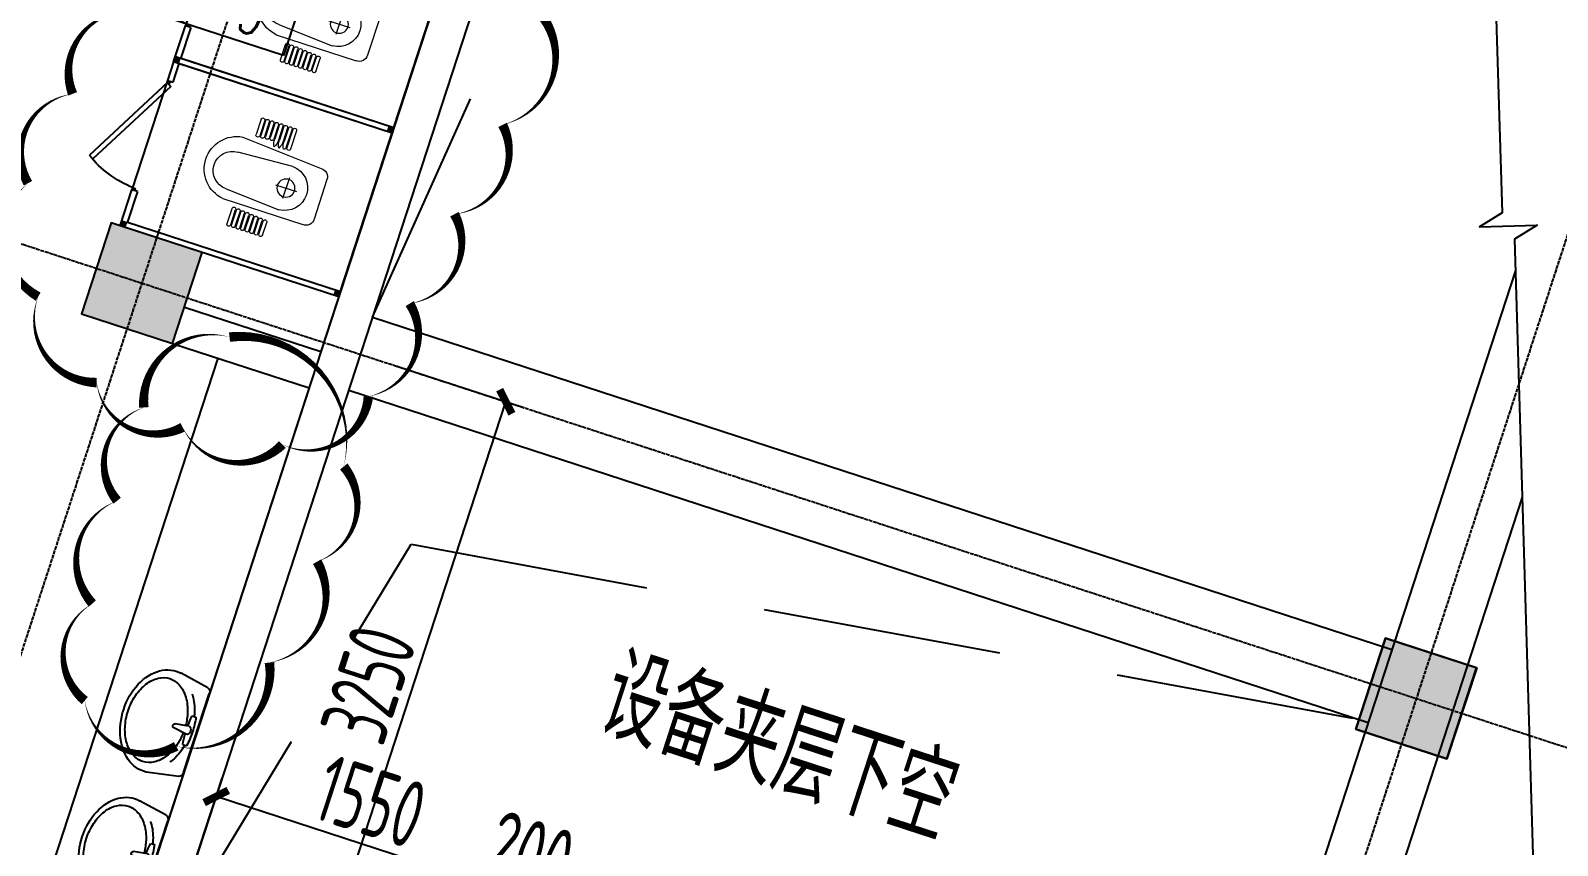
# Model space of a CAD drawing. Header units: millimetres. Extents: x 11639278 to 23698211, y -13072636 to -5537337.
# Drawn here: x 11841909 to 11849883, y -6348106 to -6343850 of the extents above; entities that cross this region are included whole.
import ezdxf
from ezdxf.enums import TextEntityAlignment as Align

# ---------------------------------------------------------------- set-up
doc = ezdxf.new("R2010")
doc.units = ezdxf.units.MM
doc.header["$LTSCALE"] = 10
for name, pattern in [('A2-RD-F1（少）$0$AUDIT_I_130807214254-2', [0]), ('A2-RG-AXIS$0$CENTER', [2, 1.25, -0.25, 0.25, -0.25]), ('A2-RG-AXIS$0$DOTE', [2.4200000000000004, 2, -0.2, 0.02, -0.2]), ('A2-RI-F1$0$HIDDEN', [0.375, 0.25, -0.125])]:
    doc.linetypes.add(name, pattern=pattern)
for name, color, linetype in [('A2-RB-F1$0$A-DIMS-100', 1, 'Continuous'), ('A2-RD-F1（少）$0$A-1-1-X-toilel$0$A-FIXT', 55, 'Continuous'), ('A2-RD-F1（少）$0$B1-WC-FIXT', 55, 'A2-RD-F1（少）$0$AUDIT_I_130807214254-2'), ('A2-RG-AXIS$0$A-GRID', 1, 'A2-RG-AXIS$0$CENTER'), ('A2-RI-F1$0$$1$A-SYMB-NUMB-T', 4, 'Continuous'), ('A2-RI-F1$0$$3$A-SYMB', 4, 'Continuous'), ('A2-RI-F1$0$A-BEAM-PLAN-C', 2, 'Continuous'), ('A2-RI-F1$0$A-SYMB-AREA', 4, 'Continuous'), ('A2-RI-F1$0$A-SYMB-NAME', 4, 'Continuous'), ('A2-RI-F1$0$A-SYMB-VOID', 35, 'Continuous'), ('A2-RI-F1$0$A-WALL', 7, 'Continuous'), ('A2-RI-F1$0$an-flor-strs-trds', 1, 'Continuous'), ('A2-RS-F1$0$A-HATH-GRAY', 8, 'Continuous'), ('A2-RS-F1$0$A-WALL-CONC', 6, 'Continuous'), ('A2-RS-F1$0$PUB_HATCH', 8, 'Continuous')]:
    doc.layers.add(name, color=color, linetype=linetype)
doc.layers.add('A2-RI-F1$0$A-X-AREA', color=6, linetype='Continuous', plot=False)
doc.styles.add('A2-RB-F1$0$XD2008', font='hzs.shx', dxfattribs={"width": 0.7, "bigfont": 'hztxt.shx'})
doc.styles.add('A2-RI-F1$0$$1$ECADI-TXT', font='simplex.shx', dxfattribs={"bigfont": 'hztxt.shx'})
doc.styles.add('A2-RI-F1$0$ECADI', font='hzs.shx', dxfattribs={"width": 0.7, "bigfont": 'hztxt.shx'})
doc.dimstyles.new('A2-RB-F1$0$XD100$0', dxfattribs={"dimscale": 100, "dimtxt": 3.5, "dimasz": 1, "dimexe": 1, "dimexo": 2, "dimgap": 0.5, "dimtad": 1, "dimdec": 0, "dimdsep": 46, "dimtxsty": 'A2-RB-F1$0$XD2008', "dimblk1": 'A2-RB-F1$0$_ArchTick', "dimblk2": 'A2-RB-F1$0$_ArchTick', "dimsah": 1, "dimcen": 2.5, "dimclrt": 4, "dimaunit": 1, "dimadec": 0, "dimazin": 0, "dimtfac": 1, "dimtdec": 0, "dimtix": 1, "dimtmove": 1, "dimatfit": 3, "dimfxl": 0, "dimtolj": 1, "dimtzin": 0, "dimarcsym": 0})

# ---------------------------------------------------------------- blocks, each defined once
blk = doc.blocks.new('A2-RG-AXIS')
at = {"layer": 'A2-RG-AXIS$0$A-GRID', "linetype": 'A2-RG-AXIS$0$DOTE'}
for p, q in [((11852706.95005826, -6313823.953760517), (11839546.10748518, -6354201.152515314)), ((11859362.34334436, -6315993.225575831), (11846201.50084643, -6356370.424100057)), ((11834459.4230147, -6342551.292638551), (11872420.11414498, -6354924.272586755))]:
    blk.add_line(p, q, dxfattribs=at)
blk = doc.blocks.new('A2-RB-F1$0$_ArchTick')
at = {"color": 0, "linetype": 'ByBlock', "const_width": 0.4}
blk.add_lwpolyline([(-0.5, -0.5), (0.5, 0.5)], dxfattribs=at)
blk = doc.blocks.new('*D1427')
at = {"layer": 'A2-RB-F1$0$A-DIMS-100', "color": 0, "lineweight": -2, "transparency": 16777216}
for p, q in [((11843821.22814388, -6345602.697228225), (11844485.81326319, -6345819.313367457)), ((11843383.55317077, -6348878.392990349), (11844390.73621517, -6345788.32377339)), ((11842814.04509947, -6348692.766445186), (11843478.63021878, -6348909.382584417))]:
    blk.add_line(p, q, dxfattribs=at)
at = {"layer": 'Defpoints', "color": 0, "transparency": 16777216}
for p in [(11843631.07404784, -6345540.71804009), (11844390.73621517, -6345788.32377339), (11842623.89100344, -6348630.78725705)]:
    blk.add_point(p, dxfattribs=at)
at = {"layer": 'A2-RB-F1$0$A-DIMS-100', "color": 0, "lineweight": -2, "transparency": 16777216, "xscale": 100, "yscale": 100, "zscale": 100}
for p, rotation in [((11844390.73621517, -6345788.32377339), 71.9470404932013), ((11843383.55317077, -6348878.392990349), 251.9470404932013)]:
    blk.add_blockref('A2-RB-F1$0$_ArchTick', p, dxfattribs=dict(at, rotation=rotation))
at = {"layer": 'A2-RB-F1$0$A-DIMS-100', "color": 4, "transparency": 16777216, "insert": (11843673.22133493, -6347263.631795218), "char_height": 350, "attachment_point": 5, "rotation": 71.9470404932013, "style": 'A2-RB-F1$0$XD2008'}
blk.add_mtext('\\A1;3250', dxfattribs=at)
blk = doc.blocks.new('*D1432')
at = {"layer": 'A2-RB-F1$0$A-DIMS-100', "color": 0, "lineweight": -2, "transparency": 16777216}
for p, q in [((11842685.87019157, -6348440.633161022), (11842909.43242953, -6347754.737192636)), ((11844352.13707972, -6348330.152948694), (11842878.44283546, -6347849.814240653)), ((11844159.56443583, -6348920.971869064), (11844383.12667378, -6348235.075900679))]:
    blk.add_line(p, q, dxfattribs=at)
at = {"layer": 'Defpoints', "color": 0, "transparency": 16777216}
for p in [(11842878.44283546, -6347849.814240653), (11842623.89100344, -6348630.787257056), (11844097.58524769, -6349111.125965098)]:
    blk.add_point(p, dxfattribs=at)
at = {"layer": 'A2-RB-F1$0$A-DIMS-100', "color": 0, "lineweight": -2, "transparency": 16777216, "xscale": 100, "yscale": 100, "zscale": 100}
for p, rotation in [((11842878.44283546, -6347849.814240653), 161.9470404934015), ((11844352.13707972, -6348330.152948694), 341.9470404934015)]:
    blk.add_blockref('A2-RB-F1$0$_ArchTick', p, dxfattribs=dict(at, rotation=rotation))
at = {"layer": 'A2-RB-F1$0$A-DIMS-100', "color": 4, "transparency": 16777216, "insert": (11843685.01654424, -6347876.060236637), "char_height": 350, "attachment_point": 5, "rotation": 341.9470404934015, "style": 'A2-RB-F1$0$XD2008'}
blk.add_mtext('\\A1;1550', dxfattribs=at)
blk = doc.blocks.new('*D1433')
at = {"layer": 'A2-RB-F1$0$A-DIMS-100', "color": 0, "lineweight": -2, "transparency": 16777216}
for p, q in [((11844159.56443583, -6348920.971869064), (11844383.12667378, -6348235.075900691)), ((11844352.13707971, -6348330.152948707), (11844257.06003169, -6348299.16335464)), ((11844349.71853187, -6348982.951057199), (11844573.28076981, -6348297.055088826)), ((11844352.13707971, -6348330.152948707), (11844542.29117575, -6348392.132136842)), ((11844542.29117575, -6348392.132136842), (11844637.36822376, -6348423.121730909))]:
    blk.add_line(p, q, dxfattribs=at)
at = {"layer": 'Defpoints', "color": 0, "transparency": 16777216}
for p in [(11844542.29117575, -6348392.132136842), (11844097.5852477, -6349111.125965098), (11844287.73934373, -6349173.105153233)]:
    blk.add_point(p, dxfattribs=at)
at = {"layer": 'A2-RB-F1$0$A-DIMS-100', "color": 0, "lineweight": -2, "transparency": 16777216, "xscale": 100, "yscale": 100, "zscale": 100}
for p, rotation in [((11844352.13707971, -6348330.152948707), 341.9470404936496), ((11844542.29117575, -6348392.132136842), 161.9470404936497)]:
    blk.add_blockref('A2-RB-F1$0$_ArchTick', p, dxfattribs=dict(at, rotation=rotation))
at = {"layer": 'A2-RB-F1$0$A-DIMS-100', "color": 4, "transparency": 16777216, "insert": (11844516.94071438, -6348147.219184737), "char_height": 350, "attachment_point": 5, "rotation": 341.9470404936497, "style": 'A2-RB-F1$0$XD2008'}
blk.add_mtext('\\A1;200', dxfattribs=at)
blk = doc.blocks.new('A2-RS-F1')
at = {"layer": 'A2-RS-F1$0$A-HATH-GRAY', "ltscale": 3}
h = blk.add_hatch(color=256, dxfattribs=at)
h.paths.add_polyline_path([(11844906.56044131, -6323395.852905449), (11843860.74415023, -6323054.971699168), (11843581.84834276, -6323910.618104999), (11844627.6689347, -6324251.500808042)], flags=17)
h.paths.add_polyline_path([(11860882.5898023, -6343275.370514884), (11862023.51222221, -6343647.251429699), (11861713.61803408, -6344598.016532997), (11860572.69072614, -6344226.134024941)])
h.paths.add_polyline_path([(11865221.17885351, -6329964.444590925), (11866362.10127343, -6330336.325505741), (11866052.2070853, -6331287.090609038), (11864911.27977736, -6330915.208100983)])
h.paths.add_polyline_path([(11863051.86161758, -6336619.977228878), (11864192.7840375, -6336991.858143694), (11863882.88984937, -6337942.623246991), (11862741.96254143, -6337570.740738936)])
edge = h.paths.add_edge_path()
edge.add_arc((11859128.83743993, -6350592.16642234), 550, 0, 360)
edge = h.paths.add_edge_path()
edge.add_arc((11856959.37186344, -6357247.678415939), 449.9999999999999, 0, 360)
edge = h.paths.add_edge_path()
edge.add_arc((11853166.7036085, -6357589.156732996), 449.9999999999999, 0, 360)
edge = h.paths.add_edge_path()
edge.add_arc((11867805.91486336, -6323970.623460723), 449.9999999999999, 0, 360)
h.paths.add_polyline_path([(11846029.99933785, -6316399.528479998), (11847075.84511347, -6316740.419391603), (11846796.94051941, -6317596.107446883), (11845751.09034457, -6317255.215101362)])
h.paths.add_polyline_path([(11843860.72775313, -6323054.921841158), (11844906.57352876, -6323395.812752763), (11844627.6689347, -6324251.500808042), (11843581.81875985, -6323910.608462522)])
h.paths.add_polyline_path([(11855493.2232798, -6327056.795293259), (11855968.60851452, -6327211.743280065), (11855813.66053308, -6327687.128498312), (11855338.275293, -6327532.180527976)])
h.paths.add_polyline_path([(11855338.21658511, -6327532.233471887), (11855813.60104128, -6327687.183847262), (11855968.55141665, -6327211.799391082), (11855493.16696048, -6327056.849015715)])
h.paths.add_polyline_path([(11848985.40852566, -6347022.975376734), (11849460.79376037, -6347177.923363539), (11849305.84577894, -6347653.308581786), (11848830.46053885, -6347498.36061145)])
h.paths.add_polyline_path([(11848830.40183097, -6347498.413555361), (11849305.78628714, -6347653.363930736), (11849460.73666251, -6347177.979474556), (11848985.35220633, -6347023.029099189)])
h.paths.add_polyline_path([(11841691.45616842, -6329710.315202315), (11842737.30194404, -6330051.206113921), (11842458.39734998, -6330906.8941692), (11841412.54717514, -6330566.00182368)])
edge = h.paths.add_edge_path()
edge.add_arc((11835566.99318758, -6350274.793449772), 549.9999999999999, 0, 360)
h.paths.add_polyline_path([(11837073.9534731, -6343876.82250524), (11838119.79927668, -6344217.713331052), (11838398.70995235, -6343362.021309935), (11837352.86414876, -6343021.130484126)])
h.paths.add_polyline_path([(11839243.2587376, -6337221.44012183), (11840289.10454118, -6337562.33094764), (11840568.01521684, -6336706.638926526), (11839522.16941326, -6336365.748100712)])
h.paths.add_polyline_path([(11843581.83347457, -6323910.663720283), (11844627.67927816, -6324251.554546096), (11844906.58995382, -6323395.862524978), (11843860.74415023, -6323054.971699168)])
edge = h.paths.add_edge_path()
edge.add_arc((11839855.8415427, -6353250.403283347), 449.9999999999999, 0, 360)
edge = h.paths.add_edge_path()
edge.add_arc((11857822.77974516, -6320716.701391344), 449.9999999999999, 0, 360)
edge = h.paths.add_edge_path()
edge.add_arc((11856666.24705885, -6324264.857165155), 499.9999999999999, 0, 360)
h.paths.add_polyline_path([(11855338.28447194, -6327532.255599339), (11855813.66892812, -6327687.205974705), (11855968.61930349, -6327211.821518534), (11855493.23484731, -6327056.871143163)])
h.paths.add_polyline_path([(11848830.26628793, -6347498.36937545), (11849305.65074411, -6347653.319750817), (11849460.60111947, -6347177.935294642), (11848985.2166633, -6347022.98491927)])
edge = h.paths.add_edge_path()
edge.add_arc((11848133.05237684, -6350444.060172903), 499.9999999999999, 0, 360)
edge = h.paths.add_edge_path()
edge.add_arc((11846511.2155728, -6355419.854289883), 449.9999999999999, 0, 360)
edge = h.paths.add_edge_path()
edge.add_arc((11865992.17153436, -6360191.697866529), 449.9999999999999, 0, 360)
edge = h.paths.add_edge_path()
edge.add_arc((11868161.44334964, -6353536.304580524), 449.9999999999999, 0, 360)
edge = h.paths.add_edge_path()
edge.add_arc((11870330.71516493, -6346880.911294518), 449.9999999999999, 0, 360)
edge = h.paths.add_edge_path()
edge.add_arc((11872499.98698021, -6340225.518008512), 449.9999999999999, 0, 360)
edge = h.paths.add_edge_path()
edge.add_arc((11874669.2587955, -6333570.124722506), 449.9999999999999, 0, 360)
edge = h.paths.add_edge_path()
edge.add_arc((11876838.53061078, -6326914.7314365), 449.9999999999999, 0, 360)
at = {"layer": 'A2-RS-F1$0$PUB_HATCH'}
blk.add_hatch(color=256, dxfattribs=at).paths.add_polyline_path([(11842650.45321984, -6345484.037258496), (11842805.40120664, -6345008.652023781), (11842330.01597193, -6344853.704036976), (11842175.06798512, -6345329.089271691)])
at = {"layer": 'A2-RS-F1$0$A-WALL-CONC'}
for points in [[(11842650.45321984, -6345484.037258496), (11842805.40120664, -6345008.652023781), (11842330.01597193, -6344853.704036976), (11842175.06798512, -6345329.089271691)], [(11848830.26628793, -6347498.36937545), (11849305.65074411, -6347653.319750817), (11849460.60111947, -6347177.935294642), (11848985.2166633, -6347022.98491927)], [(11848830.40183097, -6347498.413555361), (11849305.78628714, -6347653.363930736), (11849460.73666251, -6347177.979474556), (11848985.35220633, -6347023.029099189)]]:
    blk.add_lwpolyline(points, close=True, dxfattribs=at)
at = {"layer": 'A2-RS-F1$0$A-WALL-CONC', "ltscale": 3}
blk.add_lwpolyline([(11848985.40852566, -6347022.975376734), (11849460.79376037, -6347177.923363539), (11849305.84577894, -6347653.308581786), (11848830.46053885, -6347498.36061145)], close=True, dxfattribs=at)
blk = doc.blocks.new('A2-RI-F1$0$645YRTH')
at = {"layer": 'A2-RI-F1$0$$1$A-SYMB-NUMB-T', "color": 1}
for p, q in [((0, -350.0000000009313), (0, 0)), ((0, 0), (1750.000000150874, 0)), ((1750.000000150874, 0), (1750.000000150874, -350.0000000009313)), ((1750.000000150874, -350.0000000009313), (0, -350.0000000009313))]:
    blk.add_line(p, q, dxfattribs=at)
at = {"layer": 'A2-RI-F1$0$$1$A-SYMB-NUMB-T', "style": 'A2-RI-F1$0$$1$ECADI-TXT', "width": 0.7000000000745058}
blk.add_attdef('CODE', text='', height=250, dxfattribs=at).set_placement((750.0000000745058, -175.0000000009313), align=Align.MIDDLE_CENTER)
blk = doc.blocks.new('A2-RI-F1$0$5erhfh')
at = {"layer": 'A2-RI-F1$0$A-SYMB-AREA', "style": 'A2-RI-F1$0$ECADI', "width": 0.7}
blk.add_attdef('340M2', text='', height=2.5, dxfattribs=at).set_placement((0, 1.25), align=Align.MIDDLE_LEFT)
at = {"layer": 'A2-RI-F1$0$A-SYMB-NAME', "style": 'A2-RI-F1$0$ECADI', "width": 0.7}
blk.add_attdef('CHINESENAME', (-12.29193252821193, 3.0875), '', height=4.5, dxfattribs=at)
blk = doc.blocks.new('A2-RI-F1')
at = {"layer": 'A2-RI-F1$0$A-BEAM-PLAN-C'}
for p, q in [((11849663.33472567, -6345103.467126439), (11848094.90490231, -6349916.191054286)), ((11843694.30540742, -6345347.019687246), (11849018.42441884, -6347082.373175517)), ((11843570.34703115, -6345727.327879312), (11848894.48308502, -6347462.686922435)), ((11849698.43830755, -6346286.685193333), (11848538.26128982, -6349846.686164131))]:
    blk.add_line(p, q, dxfattribs=at)
at = {"layer": 'A2-RI-F1$0$A-SYMB-VOID', "linetype": 'A2-RI-F1$0$HIDDEN', "ltscale": 500}
for points in [[(11843694.30540742, -6345347.019687246), (11846135.5, -6339904), (11849549.21095172, -6340317.592689932)], [(11842623.89100344, -6348630.787257051), (11843896, -6346533), (11848846.9471135, -6347447.192957364)]]:
    blk.add_lwpolyline(points, dxfattribs=at)
at = {"layer": 'A2-RI-F1$0$A-WALL'}
for p, q in [((11847985.11159611, -6332182.394076765), (11842623.89100344, -6348630.787257056)), ((11845625.72605032, -6338775.685114536), (11843425.42253576, -6345526.285411191)), ((11842712.43103805, -6345293.887549777), (11843425.42253576, -6345526.285411192)), ((11842650.4517956, -6345484.041628108), (11843363.44334763, -6345716.439507225)), ((11843363.44334763, -6345716.439507224), (11842201.33615368, -6349281.820881318))]:
    blk.add_line(p, q, dxfattribs=at)
at = {"layer": 'A2-RI-F1$0$A-X-AREA'}
blk.add_lwpolyline([(11839714.6808029, -6346262.471027783), (11840760.52371127, -6346603.361004815), (11840791.51330863, -6346508.283957871), (11840221.05393141, -6346322.344097839), (11842824.18610805, -6338335.846176554), (11844297.92908716, -6338816.200791924), (11844344.41348529, -6338673.585205059), (11844819.79872, -6338828.533191864), (11844912.7675022, -6338543.302047813), (11845625.72605032, -6338775.685114536), (11842201.33615368, -6349281.820881318), (11839063.85721344, -6348259.1849012)], close=True, dxfattribs=at)
at = {"layer": 'A2-RI-F1$0$an-flor-strs-trds'}
blk.add_lwpolyline([(11857710.55477156, -6325774.579112576), (11854689.39471235, -6329629.909477694), (11854740.96428959, -6329758.519658873), (11854505.04672715, -6329573.20127411), (11854556.6163044, -6329701.811455285), (11852027.84446617, -6332921.037053552), (11850778.53996485, -6336753.876091298), (11850871.04105681, -6336857.04366366), (11850585.91933625, -6336763.739834873), (11850678.4204282, -6336866.907407232), (11849463.94411305, -6340578.154641815), (11849594.20689804, -6344802.154490362), (11849476.39947355, -6344875.102490574), (11849776.25692115, -6344865.855268123), (11849658.44949666, -6344938.803268339), (11849804.17427148, -6349850.672004204)], dxfattribs=at)
at = {"layer": 'Defpoints'}
for points in [[(11842416.12163387, -6343749.949083751, 0, 50, 0.52056705), (11842128.70469579, -6344180.804258783, 0, 50, 0.52056705), (11842128.70469579, -6344180.804258782, 0, 50, 0.52056705), (11841895.16323857, -6344647.566824783, 0, 50, 0.52056705), (11841895.16323857, -6344647.566824783, 0, 50, 0.52056705), (11841949.06303147, -6345239.994086977, 0, 50, 0.52056705), (11841949.06303147, -6345239.994086977, 0, 50, 0.52056705), (11842254.44656719, -6345688.791785311, 0, 50, 0.52056705), (11842254.44656719, -6345688.791785311, 0, 50, 0.52056705), (11842703.53857195, -6345922.178654402, 0, 50, 0.52056705), (11842703.53857195, -6345922.178654402, 0, 50, 0.52056705), (11843224.49696725, -6346011.935959633, 0, 50, 0.52056705), (11843224.49696725, -6346011.935959633, 0, 50, 0.52056705), (11843673.588972, -6345760.606567242, 0, 50, 0.52056705), (11843673.588972, -6345760.606567242, 0, 50, 0.52056705), (11843889.13951955, -6345275.890305761, 0, 50, 0.52056705), (11843889.13951955, -6345275.890305761, 0, 50, 0.52056705), (11844122.68097677, -6344809.138911943, 0, 50, 0.52056705), (11844122.68097677, -6344809.138911943, 0, 50, 0.52056705), (11844374.16471958, -6344342.376345946, 0, 50, 0.52056705), (11844374.16471958, -6344342.376345946, 0, 50, 0.52056705), (11844589.73957916, -6343785.856474716, 0, 50, 0.52056705)], [(11842948.06907129, -6345450.623222589, 0, 50, 0.52056705), (11842500.46010098, -6345818.422605897, 0, 50, 0.52056705), (11842500.46010098, -6345818.422605897, 0, 50, 0.52056705), (11842361.20073528, -6346305.49619765, 0, 50, 0.52056705), (11842361.20073528, -6346305.49619765, 0, 50, 0.52056705), (11842231.90930602, -6346842.274824375, 0, 50, 0.52056705), (11842231.90930602, -6346842.274824375, 0, 50, 0.52056705), (11842192.11049637, -6347349.223726807, 0, 50, 0.52056705), (11842192.11049637, -6347349.223726807, 0, 50, 0.52056705), (11842669.55033989, -6347587.794488061, 0, 50, 0.52056705), (11842669.55033989, -6347587.794488061, 0, 50, 0.52056705), (11843156.93380781, -6347150.42593128, 0, 50, 0.52056705), (11843156.93380781, -6347150.42593128, 0, 50, 0.52056705), (11843405.621666, -6346623.590545986, 0, 50, 0.52056705), (11843405.621666, -6346623.590545986, 0, 50, 0.52056705), (11843544.85671967, -6346126.573712803, 0, 50, 0.52056705), (11843544.85671967, -6346126.573712803, 0, 50, 0.52056705), (11842948.06907129, -6345450.62322259, 0, 0, 0)]]:
    blk.add_lwpolyline(points, format="xyseb", dxfattribs=at)
blk.add_blockref('A2-RS-F1', (0, 0))
ref = blk.add_blockref('A2-RI-F1$0$5erhfh', (11845926.34824826, -6348187.267564551), dxfattribs=dict(xscale=100.0000000002661, yscale=100.0000000002661, zscale=100.0000000002661, rotation=341.9467459264774))
ref.add_attrib('CHINESENAME', '设备夹层下空', (11844853.35142838, -6347512.789662882), dxfattribs={"layer": 'A2-RI-F1$0$A-SYMB-NAME', "height": 449.9999999999999, "rotation": 341.9467459342023, "style": 'A2-RI-F1$0$ECADI', "width": 0.7})
at = {"layer": 'A2-RI-F1$0$$3$A-SYMB'}
ref = blk.add_blockref('A2-RI-F1$0$645YRTH', (11841674.55724129, -6343105.787171029), dxfattribs=dict(at, rotation=341.947042487773))
ref.add_attrib('CODE', 'A2-W-1F-9', dxfattribs={"layer": 'A2-RI-F1$0$$1$A-SYMB-NUMB-T', "height": 250, "rotation": 341.947042487784, "style": 'A2-RI-F1$0$$1$ECADI-TXT', "width": 0.7000000000745058}).set_placement((11842440.55797186, -6343539.520123063), align=Align.MIDDLE_CENTER)
blk = doc.blocks.new('A2-RD-F1（少）$0$A-1-1-X-toilel$0$A-1-10-01~10(B1~wd)$0$A$C39426295')
at = {"layer": 'A2-RD-F1（少）$0$A-1-1-X-toilel$0$A-FIXT'}
for p, q in [((488.4945671274327, 400.0000529871322, 4500.000000000013), (56.45459204772487, 400.0000529875979, 4500.000000000013)), ((29.20711274910718, 382.704184812028, 4500.000000000013), (-0.0002133985981345177, 227.0413712291047, 4500.000000000013)), ((193.7037553070113, 350.8004648503847, 4500.000000000013), (193.7037553065456, 371.4418433317915, 4500.000000000013)), ((250.4745795852505, 351.0705280229449, 4500.000000000013), (261.4745795880444, 278.7513892683201, 4500.000000000013)), ((294.4745795899071, 351.0705280234106, 4500.000000000013), (283.4745795875788, 278.752488065511, 4500.000000000013)), ((351.2454038686119, 350.8004648503847, 4500.000000000013), (351.2454038686119, 371.4418433317915, 4500.000000000013)), ((515.7420464260504, 382.7041848115623, 4500.000000000013), (544.9493725742213, 227.0413712291047, 4500.000000000013))]:
    blk.add_line(p, q, dxfattribs=at)
at = {"layer": 'A2-RD-F1（少）$0$A-1-1-X-toilel$0$A-FIXT', "extrusion": (0, 0, -1)}
for centre, major_axis, ratio, start_param, end_param in [((56.45459204819053, 380.0000529875979, 4500.000000000013), (27.5000000003047, 1.584532990945647e-09), 0.7272727272676434, 3.277214619003459, 4.712388980421111), ((488.4945671274327, 380.0000529880635, 4500.000000000013), (27.49999999983112, -9.000444486873224e-10), 0.7272727272633275, 4.712388980357173, 6.147563341816026), ((266.9761914419942, 182.2340579549782, 4500.000000000013), (257.5018427586477, 1.059552544652701e-08), 0.7272727272655477, 3.959184585758328, 4.341951489243402), ((266.9761914415285, 168.4618620253168, 4500.000000000013), (227.2056963425946, 5.106563347226626e-09), 0.7272727272689086, 3.959184585738446, 4.341951489228707), ((272.4745795875788, 171.9375282814726, 4500.000000000013), (272.6897837204385, 2.710022065991253e-07), 0.7272727266518706, 4.341951490301822, 4.41934678502359), ((272.4745795871131, 158.1653323513456, 4500.000000000013), (242.3936370587419, 1.138244318809454e-08), 0.7272727272346979, 4.341951489264275, 4.62959352509805), ((272.4745795875788, 125.2272484749556, 4500.000000000013), (347.588270444544, -1.520704597525568e-08), 0.7272727273516814, 4.483781897982597, 4.712388980352602), ((272.4745795875788, 597.015059708152, 4500.000000000013), (347.5882704766664, 3.861576071816048e-09), 0.7272727272842059, 1.631073783587, 1.799403409150896), ((272.4745795880444, 351.0705280234106, 4500.000000000013), (22.0000000002289, 1.237908303654669e-09), 0.7272727272555041, 3.141592653655882, 6.283185307245675), ((272.4745795875788, 125.2272484749556, 4500.000000000013), (347.5882704811407, 2.605508531233118e-09), 0.7272727272751085, -1.570796326789714, -1.342189244443152), ((272.4745795871131, 158.1653323513456, 4500.000000000013), (242.3936370285943, 1.074678955656512e-08), 0.7272727273219654, -1.48800099320408, -1.200358835557764), ((272.4745795875788, 597.015059708152, 4500.000000000013), (347.5882705534718, 3.145316282543536e-08), 0.7272727271261427, 1.342189244563349, 1.510518921195238), ((272.4745795875788, 171.9375282814726, 4500.000000000013), (272.6897833661853, 1.018285577360206e-07), 0.7272727274882769, -1.277754130047479, -1.200358835214891), ((277.972967733629, 168.4618620253168, 4500.000000000013), (227.2056963307689, 1.91302768773282e-08), 0.727272727292126, -1.200358835539811, -0.8175919320213831), ((277.972967733629, 182.2340579554439, 4500.000000000013), (257.5018427565484, -7.182811691572795e-09), 0.7272727272685225, -1.200358835643395, -0.8175919321537164), ((258.4837090726942, 175.0492683039047, 4500.000000000013), (214.7894211496992, -3.381451608253515e-09), 0.7272727272691979, 3.557590480720236, 3.959184585697382), ((414.31564251706, 151.6791826151311, 4500.000000000013), (396.8197631844494, 2.028874503601595e-06), 0.7272727281736645, 3.737676922867439, 3.759410018160616), ((272.4745795875788, 278.7519386671484, 4500.000000000013), (10.99999999996655, -6.210604946968998e-10), 0.7272727272688218, -6.870165156036556e-05, 3.141523951938233), ((286.4654501024634, 175.0492683039047, 4500.000000000013), (214.7894211508623, -1.719594871603682e-09), 0.7272727272722466, -0.8175919321304026, -0.4159978271614542), ((130.6335166580975, 151.6791826151311, 4500.000000000013), (396.8197625484763, 7.99068900773132e-07), 0.7272727269232031, -0.6178173571333467, -0.5960842617328364), ((272.4745795880444, 200.0000529875979, 4500.000000000013), (275.000000000025, 7.622097397686627e-11), 0.7272727272727985, -0.1356219653307993, 3.277214618921208), ((245.294118267484, 179.2870192779228, 4500.000000000013), (200.3700537005009, 3.141432402640573e-10), 0.7272727272759633, 3.141592653592641, 3.557590480739181), ((245.294118267484, 179.2870192779228, 4500.000000000013), (200.3700537005009, 3.133877259519672e-09), 0.7272727272514968, 2.725594826449745, 3.141592653611991), ((299.6550409081392, 179.2870192774571, 4500.000000000013), (200.3700537004522, -2.757677291603445e-09), 0.7272727272886609, -0.4159978271614841, -2.140865262845182e-11), ((299.6550409081392, 179.2870192774571, 4500.000000000013), (200.3700537004523, 8.934533734277985e-10), 0.7272727272713133, 3.646194457473939e-12, 0.41599782715666), ((258.4837090726942, 183.5247702514753, 4500.000000000013), (214.7894211501557, -5.44413679121953e-10), 0.7272727272766517, 2.324000721469409, 2.725594826440325), ((286.4654501024634, 183.5247702514753, 4500.000000000013), (214.7894211506791, 3.225448354268744e-09), 0.7272727272797168, 0.415997827167915, 0.8175919321339258), ((266.9761914419942, 190.1121765300632, 4500.000000000013), (227.205696344469, -6.984352165769727e-09), 0.7272727272626863, 1.941233817942973, 2.324000721431076), ((272.4745795875788, 200.4087062040344, 4500.000000000013), (242.3936370481608, -2.121203518993618e-09), 0.7272727272653102, 1.570796326787364, 1.941233817959805), ((272.4745795875788, 200.4087062040344, 4500.000000000013), (242.3936370516785, 5.162117417089571e-09), 0.7272727272547561, 1.200358835642452, 1.570796326809217), ((277.9729677331634, 190.1121765300632, 4500.000000000013), (227.2056963376007, -8.168339581492439e-09), 0.7272727272747516, 0.8175919320827592, 1.200358835585929)]:
    blk.add_ellipse(centre, major_axis=major_axis, ratio=ratio, start_param=start_param, end_param=end_param, dxfattribs=at)
blk = doc.blocks.new('A2-RD-F1（少）$0$BI-W-db')
at = {"layer": 'A2-RD-F1（少）$0$A-1-1-X-toilel$0$A-FIXT'}
for points in [[(-10400.00001796149, 6725.988182331901), (-10370.00001797639, 6725.98731939448), (-10399.9991550222, 6755.988182321656), (-10369.99915503711, 6755.987319380976)], [(-9230.000019725412, 6725.99681197945), (-9200.00001973845, 6725.99594904203), (-9229.999156789854, 6755.996811969671), (-9199.999156802893, 6755.99594902806)], [(-10400.00085850805, 5825.999999993946), (-10370.0008585155, 5825.99913705606), (-10399.99999556318, 5855.999999982771), (-10369.99999557994, 5855.99913704209)], [(-9230.000860266387, 5826.008629641961), (-9200.000860283151, 5826.007766703144), (-9229.999997327104, 5856.008629629388), (-9199.999997342005, 5856.007766690571)]]:
    blk.add_trace(points, dxfattribs=at)
at = {"layer": 'A2-RD-F1（少）$0$B1-WC-FIXT'}
for p, q in [((-10400.00001979247, 6725.988182331435), (-9225.400019662455, 6725.996811722871)), ((-10399.99999998324, 5851.400000000373), (-10399.99913821928, 6755.899999986403)), ((-9199.999159311876, 6755.908629373182), (-10399.99915943667, 6755.899999985471)), ((-10399.99915943667, 6755.899999985471), (-10399.9991594404, 6730.499999990221)), ((-9230.000730477273, 6623.509851889685), (-9230.00073047541, 6725.996777923312)), ((-9199.999999841675, 6725.996998328716), (-9199.999999852851, 6623.509851883166)), ((-9199.999159311876, 6755.908629373182), (-9199.999159306288, 6730.508629377466)), ((-9199.999999852851, 6623.509851883166), (-9230.000730477273, 6623.509851889685)), ((-9202.589123150334, 6612.582184486091), (-9225.322226349264, 6599.457221242599)), ((-9225.322226349264, 6599.457221242599), (-8955.322982478887, 6112.581195951905)), ((-9202.589123150334, 6612.582184486091), (-8932.589879283682, 6125.706159193534)), ((-9230.000730486587, 6023.509851882234), (-9230.000730480999, 5851.408761727158)), ((-9230.000730486587, 6023.509851882234), (-9199.999999856576, 6023.509851884563)), ((-9199.999999852851, 5826.008629388642), (-9199.999999856576, 6023.509851884563)), ((-10399.99999998324, 5851.400000000373), (-10399.99999998324, 5825.999999992549)), ((-10399.99999998324, 5825.999999992549), (-10399.99999998324, 5851.400000000373)), ((-10399.99999998324, 5825.999999992549), (-9199.999999852851, 5826.008629388642)), ((-9225.399867534637, 5856.008629365359), (-10399.99986766651, 5855.999999979511))]:
    blk.add_line(p, q, dxfattribs=at)
at = {"layer": 'A2-RD-F1（少）$0$B1-WC-FIXT', "color": 3}
blk.add_line((-9199.999999854714, 6623.509851883166), (-9199.999999849126, 6023.509851885028), dxfattribs=at)
at = {"layer": 'A2-RD-F1（少）$0$B1-WC-FIXT', "lineweight": 13}
for p, q in [((-9911.908578241244, 6592.418006547727), (-9911.908578241244, 6592.418006547727)), ((-9901.908578241244, 6582.418006552383), (-9901.909418780357, 6482.012385365088)), ((-9896.908578239381, 6582.418006549589), (-9896.909418776631, 6480.070637788158)), ((-9886.908578241244, 6592.418006549589), (-9886.908578241244, 6592.418006549589)), ((-9876.908578239381, 6582.418006550986), (-9876.908578241244, 6509.970637780149)), ((-9871.908578239381, 6582.418006553315), (-9871.908578237519, 6508.02889020415)), ((-9861.908578241244, 6592.418006550986), (-9861.908578241244, 6592.418006550986)), ((-9851.908578241244, 6582.418006550055), (-9851.908578241244, 6508.028890205082)), ((-9846.908578241244, 6582.418006550521), (-9846.908578239381, 6506.087142629083)), ((-9836.908578241244, 6592.418006552849), (-9836.908578241244, 6592.418006552849)), ((-9826.908578237519, 6582.418006550055), (-9826.908578239381, 6506.087142629083)), ((-9821.908578239381, 6582.418006551918), (-9821.908578243107, 6504.145395061001)), ((-9811.908578241244, 6592.418006551452), (-9811.908578241244, 6592.418006551452)), ((-9801.90857824497, 6582.418006550521), (-9801.908578241244, 6504.145395061001)), ((-9796.908578241244, 6582.418006552849), (-9796.908578239381, 6502.203647487797)), ((-9786.908578239381, 6592.418006552849), (-9786.908578239381, 6592.418006552849)), ((-9776.908578241244, 6582.418006552383), (-9776.908578241244, 6502.203647484537)), ((-9771.908578241244, 6582.418006551918), (-9771.908578241244, 6500.261899916455)), ((-9761.908578237519, 6592.418006555643), (-9761.908578237519, 6592.418006555643)), ((-9751.908578243107, 6582.418006551918), (-9751.908578243107, 6500.261899917852)), ((-9746.908578237519, 6582.418006553315), (-9746.908578239381, 6498.320152341854)), ((-9736.908578235656, 6592.418006552383), (-9736.908578235656, 6592.418006552383)), ((-9726.908578239381, 6582.418006550521), (-9726.908578239381, 6498.320152339991)), ((-9665.611415065825, 6464.537273981143), (-10104.53765258938, 6434.637273991946)), ((-9911.909418776631, 6472.012385361362), (-9911.909418776631, 6472.012385361362)), ((-9886.909418778494, 6472.012385357637), (-9886.909418778494, 6472.012385357637)), ((-9886.909418776631, 6470.070637792349), (-9886.909418776631, 6470.070637792349)), ((-9861.909418776631, 6472.012385361828), (-9861.909418776631, 6472.012385361828)), ((-9861.90941878222, 6468.128890214488), (-9861.90941878222, 6468.128890214488)), ((-9836.909418776631, 6466.187142647337), (-9836.909418776631, 6466.187142647337)), ((-9811.908578243107, 6494.145395059139), (-9811.908578243107, 6494.145395059139)), ((-9786.908578237519, 6492.203647487797), (-9786.908578237519, 6492.203647487797)), ((-9761.908578239381, 6490.261899912264), (-9761.908578239381, 6490.261899912264)), ((-9736.908578239381, 6488.32015233906), (-9736.908578239381, 6488.32015233906)), ((-10151.95577757247, 6389.198442511726), (-10151.95577756688, 6172.261645219289)), ((-9961.955777592957, 6399.381330200471), (-9665.612255590037, 6380.730043864809)), ((-9961.95577756688, 6337.861126138829), (-9961.955777568743, 6223.598961588461)), ((-9904.824695298448, 6280.730043866206), (-10019.08685984462, 6280.730043864343)), ((-9665.612255612388, 6180.730043863412), (-9961.955777598545, 6162.078757529613)), ((-9665.612255576998, 6126.82281374), (-10104.53765258007, 6126.822813740466)), ((-9921.909418772906, 6008.986105390824), (-9921.909418776631, 6079.491726591252)), ((-9921.909418772906, 6008.986105390824), (-9921.909418776631, 6079.491726591252)), ((-9911.909418776631, 6089.491726591252), (-9911.909418776631, 6089.491726591252)), ((-9911.909418776631, 6089.491726591252), (-9911.909418776631, 6089.491726591252)), ((-9901.909418776631, 6008.986105388962), (-9901.909418780357, 6079.491726595908)), ((-9901.909418776631, 6008.986105388962), (-9901.909418780357, 6079.491726595908)), ((-9896.909418776631, 6008.986105391756), (-9896.90941878222, 6081.433474162128)), ((-9896.909418776631, 6008.986105391756), (-9896.90941878222, 6081.433474162128)), ((-9886.909418776631, 6091.43347416399), (-9886.909418776631, 6091.43347416399)), ((-9886.909418776631, 6091.43347416399), (-9886.909418776631, 6091.43347416399)), ((-9886.909418774769, 6089.491726592649), (-9886.909418774769, 6089.491726592649)), ((-9886.909418774769, 6089.491726592649), (-9886.909418774769, 6089.491726592649)), ((-9876.90941878222, 6008.986105389893), (-9876.90941878222, 6081.433474165853)), ((-9876.90941878222, 6008.986105389893), (-9876.90941878222, 6081.433474165853)), ((-9871.909418776631, 6008.986105392221), (-9871.909418780357, 6083.375221736263)), ((-9871.909418776631, 6008.986105392221), (-9871.909418780357, 6083.375221736263)), ((-9861.909418784082, 6093.375221737195), (-9861.909418784082, 6093.375221737195)), ((-9861.909418784082, 6093.375221737195), (-9861.909418784082, 6093.375221737195)), ((-9861.909418780357, 6089.491726591252), (-9861.909418780357, 6089.491726591252)), ((-9861.909418780357, 6089.491726591252), (-9861.909418780357, 6089.491726591252)), ((-9851.909418778494, 6008.98610539455), (-9851.909418778494, 6083.375221737195)), ((-9851.909418778494, 6008.98610539455), (-9851.909418778494, 6083.375221737195)), ((-9846.909418772906, 6008.986105392687), (-9846.909418778494, 6085.316969311796)), ((-9846.909418772906, 6008.986105392687), (-9846.909418778494, 6085.316969311796)), ((-9836.909418780357, 6095.316969309933), (-9836.909418780357, 6095.316969309933)), ((-9836.909418780357, 6095.316969309933), (-9836.909418780357, 6095.316969309933)), ((-9826.909418778494, 6008.986105391756), (-9826.909418776631, 6085.316969312727)), ((-9826.909418778494, 6008.986105391756), (-9826.909418776631, 6085.316969312727)), ((-9821.909418780357, 6008.986105393153), (-9821.909418776631, 6087.258716881741)), ((-9821.909418780357, 6008.986105393153), (-9821.909418776631, 6087.258716881741)), ((-9811.909418776631, 6097.258716883603), (-9811.909418776631, 6097.258716883603)), ((-9811.909418776631, 6097.258716883603), (-9811.909418776631, 6097.258716883603)), ((-9801.909418778494, 6008.986105388496), (-9801.909418778494, 6087.258716883603)), ((-9801.909418778494, 6008.986105388496), (-9801.909418778494, 6087.258716883603)), ((-9796.90941878222, 6008.986105389427), (-9796.90941878222, 6089.200464454014)), ((-9796.90941878222, 6008.986105389427), (-9796.90941878222, 6089.200464454014)), ((-9786.909418776631, 6099.20046445448), (-9786.909418776631, 6099.20046445448)), ((-9786.909418776631, 6099.20046445448), (-9786.909418776631, 6099.20046445448)), ((-9776.909418776631, 6008.986105392687), (-9776.909418776631, 6089.200464457739)), ((-9776.909418776631, 6008.986105392687), (-9776.909418776631, 6089.200464457739)), ((-9771.909418776631, 6008.986105387565), (-9771.909418776631, 6091.142212030943)), ((-9771.909418776631, 6008.986105387565), (-9771.909418776631, 6091.142212030943)), ((-9761.909418778494, 6101.142212028615), (-9761.909418778494, 6101.142212028615)), ((-9761.909418778494, 6101.142212028615), (-9761.909418778494, 6101.142212028615)), ((-9751.909418778494, 6008.986105389893), (-9751.90941878222, 6091.142212029081)), ((-9751.909418778494, 6008.986105389893), (-9751.90941878222, 6091.142212029081)), ((-9746.909418784082, 6008.986105388962), (-9746.90941878222, 6093.083959604613)), ((-9746.909418784082, 6008.986105388962), (-9746.90941878222, 6093.083959604613)), ((-9736.90941878222, 6103.083959599957), (-9736.90941878222, 6103.083959599957)), ((-9736.90941878222, 6103.083959599957), (-9736.90941878222, 6103.083959599957)), ((-9726.90941878222, 6008.986105387565), (-9726.909418784082, 6093.083959603216)), ((-9726.90941878222, 6008.986105387565), (-9726.909418784082, 6093.083959603216)), ((-9911.909418784082, 5998.98610538803), (-9911.909418784082, 5998.98610538803)), ((-9911.909418784082, 5998.98610538803), (-9911.909418784082, 5998.98610538803)), ((-9886.909418778494, 5998.986105388962), (-9886.909418778494, 5998.986105388962)), ((-9886.909418778494, 5998.986105388962), (-9886.909418778494, 5998.986105388962)), ((-9861.909418785945, 5998.986105388496), (-9861.909418785945, 5998.986105388496)), ((-9861.909418785945, 5998.986105388496), (-9861.909418785945, 5998.986105388496)), ((-9836.909418776631, 5998.986105392221), (-9836.909418776631, 5998.986105392221)), ((-9836.909418776631, 5998.986105392221), (-9836.909418776631, 5998.986105392221)), ((-9811.909418776631, 5998.986105392221), (-9811.909418776631, 5998.986105392221)), ((-9811.909418776631, 5998.986105392221), (-9811.909418776631, 5998.986105392221)), ((-9786.909418774769, 5998.986105392221), (-9786.909418774769, 5998.986105392221)), ((-9786.909418774769, 5998.986105392221), (-9786.909418774769, 5998.986105392221)), ((-9761.90941878222, 5998.986105389427), (-9761.90941878222, 5998.986105389427)), ((-9761.90941878222, 5998.986105389427), (-9761.90941878222, 5998.986105389427)), ((-9736.90941878222, 5998.986105394084), (-9736.90941878222, 5998.986105394084)), ((-9736.90941878222, 5998.986105394084), (-9736.90941878222, 5998.986105394084))]:
    blk.add_line(p, q, dxfattribs=at)
at = {"layer": 'A2-RD-F1（少）$0$B1-WC-FIXT'}
for points in [[(-9214.104758715257, 6623.350167885888), (-9214.104758718982, 6612.582184489351), (-9202.589123150334, 6612.582184486091), (-9202.589123144746, 6623.350167881232)], [(-9202.589123317972, 6023.518167885952), (-9202.589123306796, 6035.507921698969), (-9214.104758875445, 6035.507921701297), (-9214.104758873582, 6023.518167887814)]]:
    blk.add_lwpolyline(points, dxfattribs=at)
at = {"layer": 'A2-RD-F1（少）$0$B1-WC-FIXT', "lineweight": 13}
blk.add_lwpolyline([(-9921.908578237519, 6582.418006550521), (-9921.909418776631, 6482.012385365088)], dxfattribs=at)
blk.add_circle((-9961.95577756688, 6280.730043868069), 47.13108227335029, dxfattribs=at)
for centre, radius, start, end in [((-9911.908578241244, 6582.418006551452), 9.999999999999991, 90, 180), ((-9911.908578241244, 6582.418006551452), 9.999999999999991, 0, 90), ((-9886.908578243107, 6582.418006552383), 9.999999999999991, 90, 180), ((-9886.908578243107, 6582.418006552383), 9.999999999999991, 0, 90), ((-9861.908578239381, 6582.418006553315), 9.999999999999991, 90, 180), ((-9861.908578239381, 6582.418006553315), 9.999999999999991, 0, 90), ((-9836.908578241244, 6582.418006551452), 9.999999999999991, 90, 180), ((-9836.908578241244, 6582.418006551452), 9.999999999999991, 0, 90), ((-9811.908578239381, 6582.418006554246), 9.999999999999991, 90, 180), ((-9811.908578239381, 6582.418006554246), 9.999999999999991, 0, 90), ((-9786.908578239381, 6582.418006550986), 9.999999999999991, 90, 180), ((-9786.908578239381, 6582.418006550986), 9.999999999999991, 0, 90), ((-9761.908578241244, 6582.418006550055), 9.999999999999991, 90, 180), ((-9761.908578241244, 6582.418006550055), 9.999999999999991, 0, 90), ((-9736.908578241244, 6582.418006550055), 9.999999999999991, 90, 180), ((-9736.908578241244, 6582.418006550055), 9.999999999999991, 0, 90), ((-9911.909418778494, 6482.012385362759), 9.999999999999991, 180, 270), ((-9911.909418778494, 6482.012385362759), 9.999999999999991, 270, 0), ((-9886.909418776631, 6480.070637788158), 9.999999999999991, 180, 270), ((-9950.533486079425, 6507.221203130204), 73.67622713916013, 329.7190269461126, 2.13864896150931), ((-9798.28522094898, 6505.276386321988), 73.6747922726338, 177.8589207550976, 210.278860566125), ((-9925.533486088738, 6505.279455556069), 73.67622714480703, 329.7190269461126, 2.13864896150931), ((-9773.285220952705, 6503.334638752975), 73.67479226862262, 177.8589207550976, 210.278860566125), ((-9900.533486079425, 6503.337707987055), 73.67622713916013, 329.7190269461126, 2.13864896150931), ((-9811.908578241244, 6504.145395057276), 9.999999999999991, 180, 270), ((-9811.908578241244, 6504.145395057276), 9.999999999999991, 270, 0), ((-9786.908578239381, 6502.2036474864), 9.999999999999991, 180, 270), ((-9786.908578239381, 6502.2036474864), 9.999999999999991, 270, 0), ((-9761.908578241244, 6500.261899912264), 9.999999999999991, 180, 270), ((-9761.908578241244, 6500.261899912264), 9.999999999999991, 270, 0), ((-9736.908578241244, 6498.320152343251), 9.999999999999991, 180, 270), ((-9736.908578241244, 6498.320152343251), 9.999999999999991, 270, 0), ((-9687.156549530104, 6295.680097484495), 170.2261403970614, 277.2710134107149, 82.72870137636869), ((-10108.24065418541, 6391.040343033615), 43.75390965208759, 85.14510902639162, 182.4126831435218), ((-9955.63632090576, 6280.73004386574), 118.8194566650601, 93.04873569455064, 266.9512643054494), ((-9666.964925734326, 6280.730043866672), 100.0091481639029, 270.7749756124391, 89.22502438756091), ((-10108.240654191, 6170.419744700193), 43.75390965208759, 177.5873168564782, 274.8548909736084), ((-9911.909418776631, 6079.491726591717), 9.999999999999991, 90, 180), ((-9911.909418776631, 6079.491726591717), 9.999999999999991, 90, 180), ((-9911.909418776631, 6079.491726591717), 9.999999999999991, 0, 90), ((-9911.909418776631, 6079.491726591717), 9.999999999999991, 0, 90), ((-9886.909418776631, 6081.433474161197), 9.999999999999991, 90, 180), ((-9886.909418776631, 6081.433474161197), 9.999999999999991, 90, 180), ((-9886.909418776631, 6081.433474161197), 9.999999999999991, 0, 90), ((-9886.909418776631, 6081.433474161197), 9.999999999999991, 0, 90), ((-9861.909418778494, 6083.375221736263), 9.999999999999991, 90, 180), ((-9861.909418778494, 6083.375221736263), 9.999999999999991, 90, 180), ((-9861.909418778494, 6083.375221736263), 9.999999999999991, 0, 90), ((-9861.909418778494, 6083.375221736263), 9.999999999999991, 0, 90), ((-9836.909418772906, 6085.316969313193), 9.999999999999991, 90, 180), ((-9836.909418772906, 6085.316969313193), 9.999999999999991, 90, 180), ((-9836.909418772906, 6085.316969313193), 9.999999999999991, 0, 90), ((-9836.909418772906, 6085.316969313193), 9.999999999999991, 0, 90), ((-9811.909418780357, 6087.258716883603), 9.999999999999991, 90, 180), ((-9811.909418780357, 6087.258716883603), 9.999999999999991, 90, 180), ((-9811.909418780357, 6087.258716883603), 9.999999999999991, 0, 90), ((-9811.909418780357, 6087.258716883603), 9.999999999999991, 0, 90), ((-9786.90941878222, 6089.200464457739), 9.999999999999991, 90, 180), ((-9786.90941878222, 6089.200464457739), 9.999999999999991, 90, 180), ((-9786.90941878222, 6089.200464457739), 9.999999999999991, 0, 90), ((-9786.90941878222, 6089.200464457739), 9.999999999999991, 0, 90), ((-9761.909418778494, 6091.142212028615), 9.999999999999991, 90, 180), ((-9761.909418778494, 6091.142212028615), 9.999999999999991, 90, 180), ((-9761.909418778494, 6091.142212028615), 9.999999999999991, 0, 90), ((-9761.909418778494, 6091.142212028615), 9.999999999999991, 0, 90), ((-9736.909418776631, 6093.083959602751), 9.999999999999991, 90, 180), ((-9736.909418776631, 6093.083959602751), 9.999999999999991, 90, 180), ((-9736.909418776631, 6093.083959602751), 9.999999999999991, 0, 90), ((-9736.909418776631, 6093.083959602751), 9.999999999999991, 0, 90), ((-9911.909418780357, 6008.986105392687), 9.999999999999991, 180, 270), ((-9911.909418780357, 6008.986105392687), 9.999999999999991, 180, 270), ((-9911.909418780357, 6008.986105392687), 9.999999999999991, 270, 0), ((-9911.909418780357, 6008.986105392687), 9.999999999999991, 270, 0), ((-9886.909418774769, 6008.98610539129), 9.999999999999991, 180, 270), ((-9886.909418774769, 6008.98610539129), 9.999999999999991, 180, 270), ((-9886.909418774769, 6008.98610539129), 9.999999999999991, 270, 0), ((-9886.909418774769, 6008.98610539129), 9.999999999999991, 270, 0), ((-9861.909418778494, 6008.986105388962), 9.999999999999991, 180, 270), ((-9861.909418778494, 6008.986105388962), 9.999999999999991, 180, 270), ((-9861.909418778494, 6008.986105388962), 9.999999999999991, 270, 0), ((-9861.909418778494, 6008.986105388962), 9.999999999999991, 270, 0), ((-9836.90941878222, 6008.986105390359), 9.999999999999991, 180, 270), ((-9836.90941878222, 6008.986105390359), 9.999999999999991, 180, 270), ((-9836.90941878222, 6008.986105390359), 9.999999999999991, 270, 0), ((-9836.90941878222, 6008.986105390359), 9.999999999999991, 270, 0), ((-9811.909418772906, 6008.986105392221), 9.999999999999991, 180, 270), ((-9811.909418772906, 6008.986105392221), 9.999999999999991, 180, 270), ((-9811.909418772906, 6008.986105392221), 9.999999999999991, 270, 0), ((-9811.909418772906, 6008.986105392221), 9.999999999999991, 270, 0), ((-9786.909418772906, 6008.986105390359), 9.999999999999991, 180, 270), ((-9786.909418772906, 6008.986105390359), 9.999999999999991, 180, 270), ((-9786.909418772906, 6008.986105390359), 9.999999999999991, 270, 0), ((-9786.909418772906, 6008.986105390359), 9.999999999999991, 270, 0), ((-9761.909418780357, 6008.986105393153), 9.999999999999991, 180, 270), ((-9761.909418780357, 6008.986105393153), 9.999999999999991, 180, 270), ((-9761.909418780357, 6008.986105393153), 9.999999999999991, 270, 0), ((-9761.909418780357, 6008.986105393153), 9.999999999999991, 270, 0), ((-9736.909418776631, 6008.986105393153), 9.999999999999991, 180, 270), ((-9736.909418776631, 6008.986105393153), 9.999999999999991, 180, 270), ((-9736.909418776631, 6008.986105393153), 9.999999999999991, 270, 0), ((-9736.909418776631, 6008.986105393153), 9.999999999999991, 270, 0)]:
    blk.add_arc(centre, radius, start, end, dxfattribs=at)
at = {"layer": 'A2-RD-F1（少）$0$B1-WC-FIXT'}
blk.add_arc((-9239.42116956599, 6594.040617121384), 559.895173386626, 273.7718592167168, 303.2309811943926, dxfattribs=at)
blk = doc.blocks.new('A2-RD-F1（少）')
at = {"layer": 'A2-RD-F1（少）$0$A-1-1-X-toilel$0$A-FIXT'}
blk.add_line((11841880.89569955, -6348651.482042329), (11842888.05006492, -6345561.486211729), dxfattribs=at)
at = {"layer": 'A2-RD-F1（少）$0$A-1-1-X-toilel$0$A-FIXT', "xscale": -0.999999999999999, "rotation": 341.9461059618048}
for p in [(11832103.75319011, -6346701.439797363), (11831824.88332966, -6347557.145122661)]:
    blk.add_blockref('A2-RD-F1（少）$0$BI-W-db', p, dxfattribs=at)
at = {"layer": 'A2-RD-F1（少）$0$A-1-1-X-toilel$0$A-FIXT', "rotation": 251.9247767489789}
for p in [(11842479.94989414, -6347136.19505653, -4500.000000000013), (11842263.02271265, -6347801.734385144, -4500.000000000013)]:
    blk.add_blockref('A2-RD-F1（少）$0$A-1-1-X-toilel$0$A-1-10-01~10(B1~wd)$0$A$C39426295', p, dxfattribs=at)
blk = doc.blocks.new('A2-RB-F1')
at = {"layer": 'A2-RB-F1$0$A-DIMS-100'}
for p1, p2, distance, picture, middle in [((11842623.89100344, -6348630.787257051), (11843631.07404784, -6345540.718040091), -798.996375233785, '*D1427', (11843673.22133493, -6347263.631795218)), ((11844097.5852477, -6349111.125965098), (11842623.89100344, -6348630.787257056), -821.4106692355472, '*D1432', (11843685.01654424, -6347876.060236637)), ((11844097.5852477, -6349111.125965098), (11844287.73934373, -6349173.105153233), 821.4106692234587, '*D1433', (11844516.94071438, -6348147.219184737))]:
    dim = blk.add_aligned_dim(p1=p1, p2=p2, distance=distance, dimstyle='A2-RB-F1$0$XD100$0', dxfattribs=at)
    dim.commit()
    dim.dimension.update_dxf_attribs({"geometry": picture, "text_midpoint": middle})

msp = doc.modelspace()

# ---------------------------------------------------------------- block references
for name in ['A2-RI-F1', 'A2-RB-F1', 'A2-RG-AXIS', 'A2-RD-F1（少）', 'A2-RS-F1']:
    msp.add_blockref(name, (0, 0))

doc.saveas('drawing.dxf')
